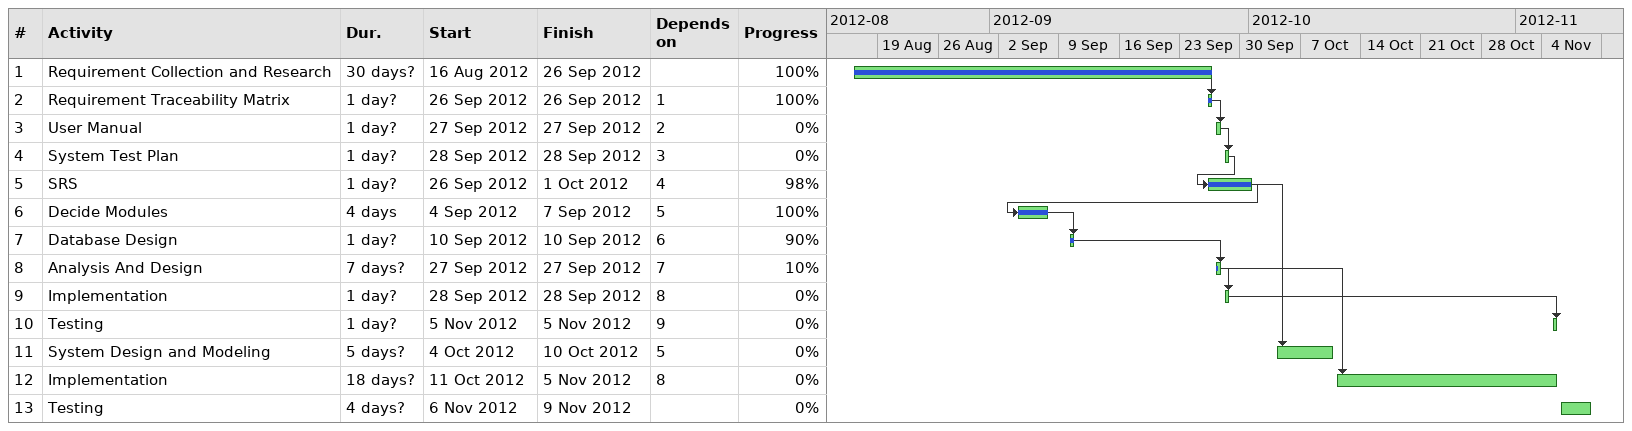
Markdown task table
| ID | Task | Duration | Start | Finish | Predecessors | % complete |
|---|---|---|---|---|---|---|
| 1 | Requirement Collection and Research | 30d? | 2012-08-16 | 2012-09-26 |  | 100 |
| 2 | Requirement Traceability Matrix | 1d? | 2012-09-26 | 2012-09-26 | 1 | 100 |
| 3 | User Manual | 1d? | 2012-09-27 | 2012-09-27 | 2 | 0 |
| 4 | System Test Plan | 1d? | 2012-09-28 | 2012-09-28 | 3 | 0 |
| 5 | SRS | 1d? | 2012-09-26 | 2012-10-01 | 4 | 98 |
| 6 | Decide Modules | 4d | 2012-09-04 | 2012-09-07 | 5 | 100 |
| 7 | Database Design | 1d? | 2012-09-10 | 2012-09-10 | 6 | 90 |
| 8 | Analysis And Design | 7d? | 2012-09-27 | 2012-09-27 | 7 | 10 |
| 9 | Implementation | 1d? | 2012-09-28 | 2012-09-28 | 8 | 0 |
| 10 | Testing | 1d? | 2012-11-05 | 2012-11-05 | 9 | 0 |
| 11 | System Design and Modeling | 5d? | 2012-10-04 | 2012-10-10 | 5 | 0 |
| 12 | Implementation | 18d? | 2012-10-11 | 2012-11-05 | 8 | 0 |
| 13 | Testing | 4d? | 2012-11-06 | 2012-11-09 |  | 0 |
